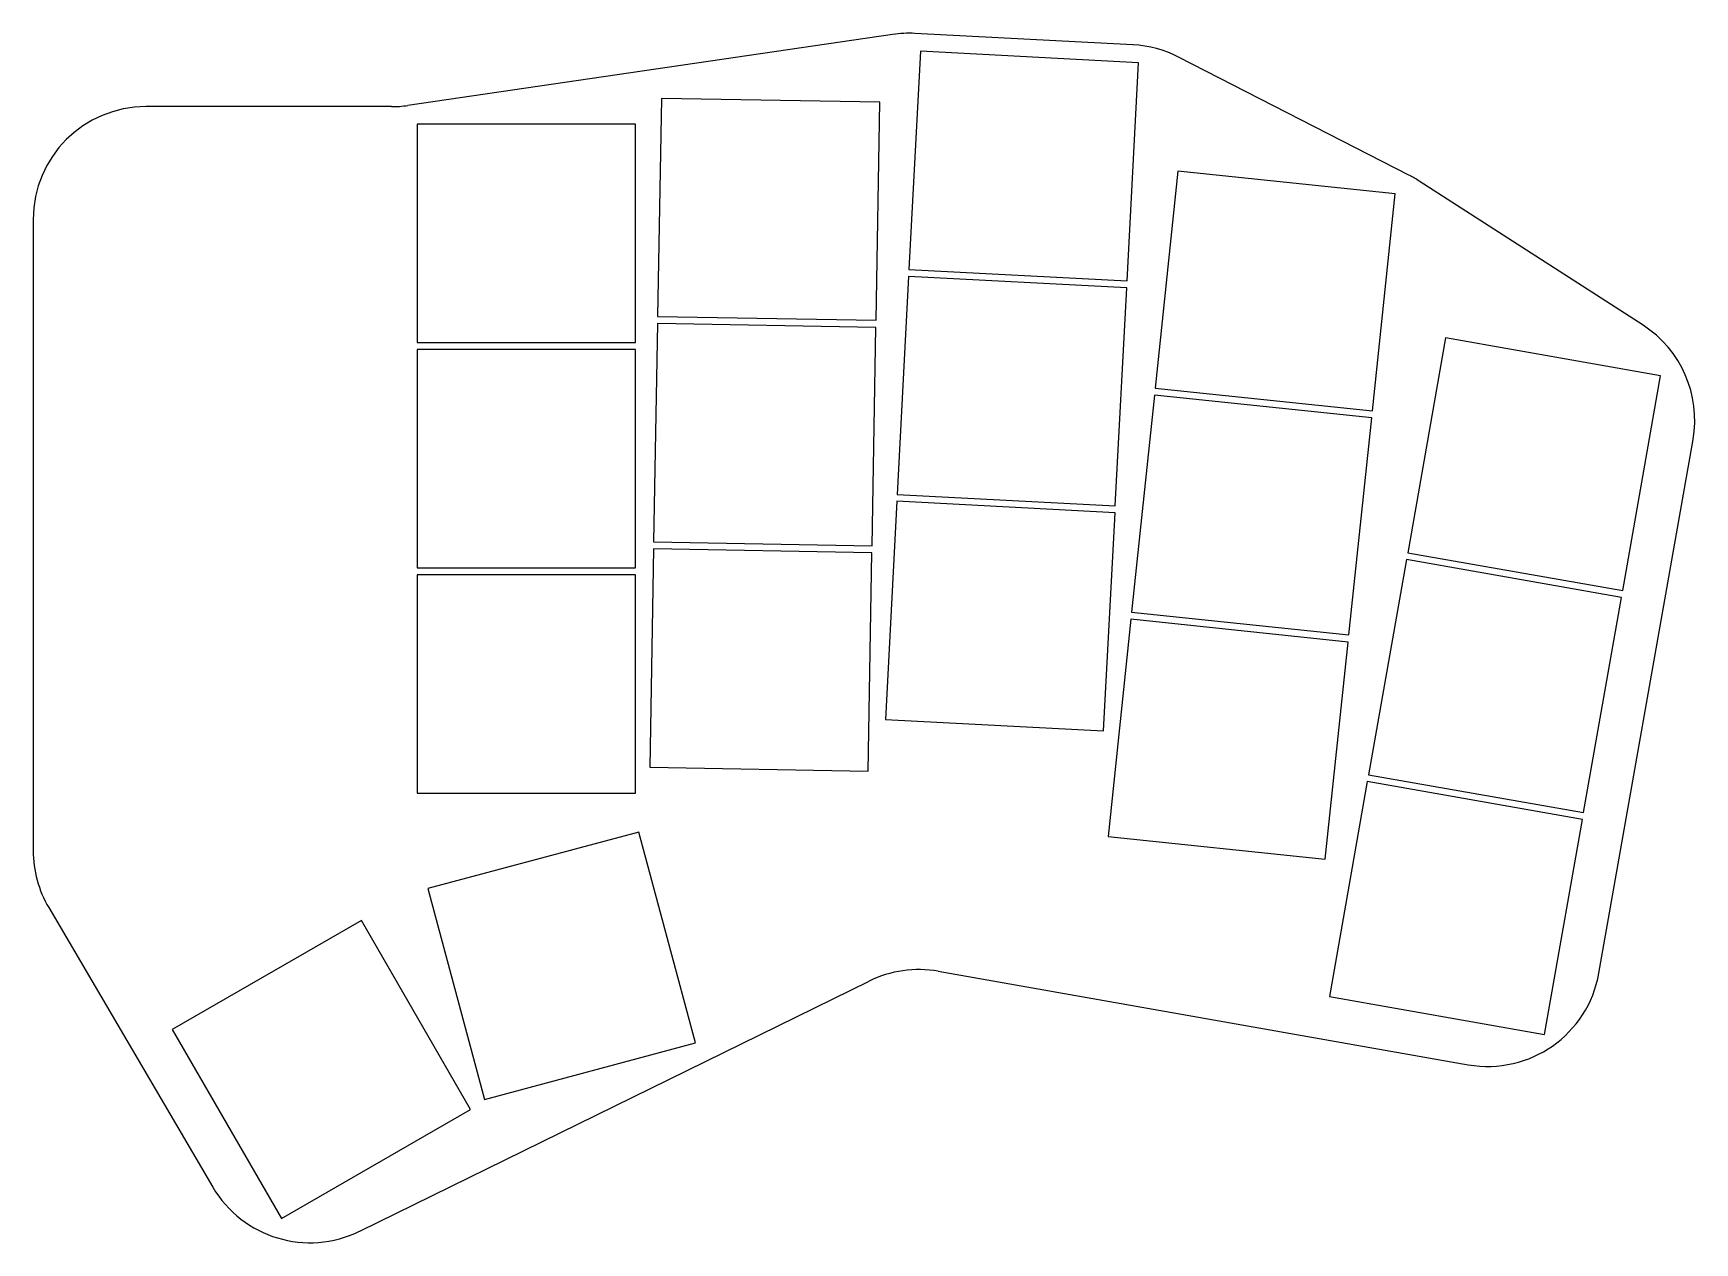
# Model space of a CAD drawing. Header units: millimetres. Extents: x 215 to 333, y -167 to -82.
import ezdxf

# ---------------------------------------------------------------- set-up
doc = ezdxf.new("R2010")
doc.units = ezdxf.units.MM

msp = doc.modelspace()

# ---------------------------------------------------------------- linework, layer by layer
for p, q in [((275.62, -81.65), (241.21, -86.69)), ((292.67, -82.39), (277.2, -81.58)), ((277.59, -82.85), (276.78, -98.33)), ((293.07, -83.66), (277.59, -82.85)), ((292.26, -99.14), (293.07, -83.66)), ((312.31, -91.67), (295.91, -83.26)), ((240.05, -86.78), (222.63, -86.78)), ((259.21, -86.19), (258.94, -101.68)), ((274.71, -86.46), (259.21, -86.19)), ((274.44, -101.95), (274.71, -86.46)), ((257.38, -88.03), (241.88, -88.03)), ((241.88, -88.03), (241.88, -103.53)), ((257.38, -103.53), (257.38, -88.03)), ((295.87, -91.35), (294.25, -106.76)), ((311.29, -92.97), (295.87, -91.35)), ((309.67, -108.38), (311.29, -92.97)), ((328.88, -102.3), (312.99, -92.07)), ((214.63, -94.78), (214.63, -139.6)), ((276.75, -98.83), (275.94, -114.31)), ((292.23, -99.64), (276.75, -98.83)), ((276.78, -98.33), (292.26, -99.14)), ((291.42, -115.12), (292.23, -99.64)), ((258.93, -102.18), (258.66, -117.68)), ((274.43, -102.45), (258.93, -102.18)), ((258.94, -101.68), (274.44, -101.95)), ((274.16, -117.95), (274.43, -102.45)), ((241.88, -103.53), (257.38, -103.53)), ((314.86, -103.19), (312.17, -118.45)), ((330.12, -105.88), (314.86, -103.19)), ((257.38, -104.03), (241.88, -104.03)), ((241.88, -104.03), (241.88, -119.53)), ((257.38, -119.53), (257.38, -104.03)), ((327.43, -121.14), (330.12, -105.88)), ((294.2, -107.26), (292.58, -122.67)), ((309.62, -108.88), (294.2, -107.26)), ((294.25, -106.76), (309.67, -108.38)), ((308, -124.29), (309.62, -108.88)), ((325.74, -148.31), (332.42, -110.41)), ((275.94, -114.31), (291.42, -115.12)), ((275.92, -114.8), (275.11, -130.28)), ((291.4, -115.62), (275.92, -114.8)), ((290.58, -131.09), (291.4, -115.62)), ((258.66, -117.68), (274.16, -117.95)), ((258.65, -118.18), (258.38, -133.68)), ((274.15, -118.45), (258.65, -118.18)), ((273.88, -133.95), (274.15, -118.45)), ((312.08, -118.94), (309.39, -134.21)), ((327.35, -121.63), (312.08, -118.94)), ((312.17, -118.45), (327.43, -121.14)), ((241.88, -119.53), (257.38, -119.53)), ((257.38, -120.03), (241.88, -120.03)), ((241.88, -120.03), (241.88, -135.53)), ((257.38, -135.53), (257.38, -120.03)), ((324.65, -136.9), (327.35, -121.63)), ((292.53, -123.17), (290.91, -138.59)), ((307.94, -124.79), (292.53, -123.17)), ((292.58, -122.67), (308, -124.29)), ((306.32, -140.21), (307.94, -124.79)), ((275.11, -130.28), (290.58, -131.09)), ((258.38, -133.68), (273.88, -133.95)), ((309.39, -134.21), (324.65, -136.9)), ((241.88, -135.53), (257.38, -135.53)), ((309.3, -134.7), (306.61, -149.96)), ((324.57, -137.39), (309.3, -134.7)), ((321.88, -152.66), (324.57, -137.39)), ((257.61, -138.28), (242.64, -142.29)), ((261.62, -153.26), (257.61, -138.28)), ((290.91, -138.59), (306.32, -140.21)), ((242.64, -142.29), (246.65, -157.27)), ((215.73, -143.65), (227.37, -163.49)), ((237.92, -144.56), (224.49, -152.31)), ((245.67, -157.98), (237.92, -144.56)), ((278.86, -148.17), (316.47, -154.8)), ((237.8, -166.63), (273.95, -148.87)), ((306.61, -149.96), (321.88, -152.66)), ((224.49, -152.31), (232.24, -165.73)), ((246.65, -157.27), (261.62, -153.26)), ((232.24, -165.73), (245.67, -157.98))]:
    msp.add_line(p, q)
for centre, start, end in [((276.78, -89.57), 87, 98.3327), ((292.26, -90.38), 62.8419, 87), ((222.63, -94.78), 90, 180), ((240.05, -78.78), 270, 278.3327), ((308.66, -98.79), 57.2143, 62.8419), ((324.54, -109.02), 350, 57.2143), ((222.63, -139.6), 180, 210.3886), ((277.47, -156.05), 80, 116.1617), ((317.86, -146.92), 260, 350), ((234.27, -159.44), 210.3886, 296.1617)]:
    msp.add_arc(centre, 8, start, end)

doc.saveas('drawing.dxf')
